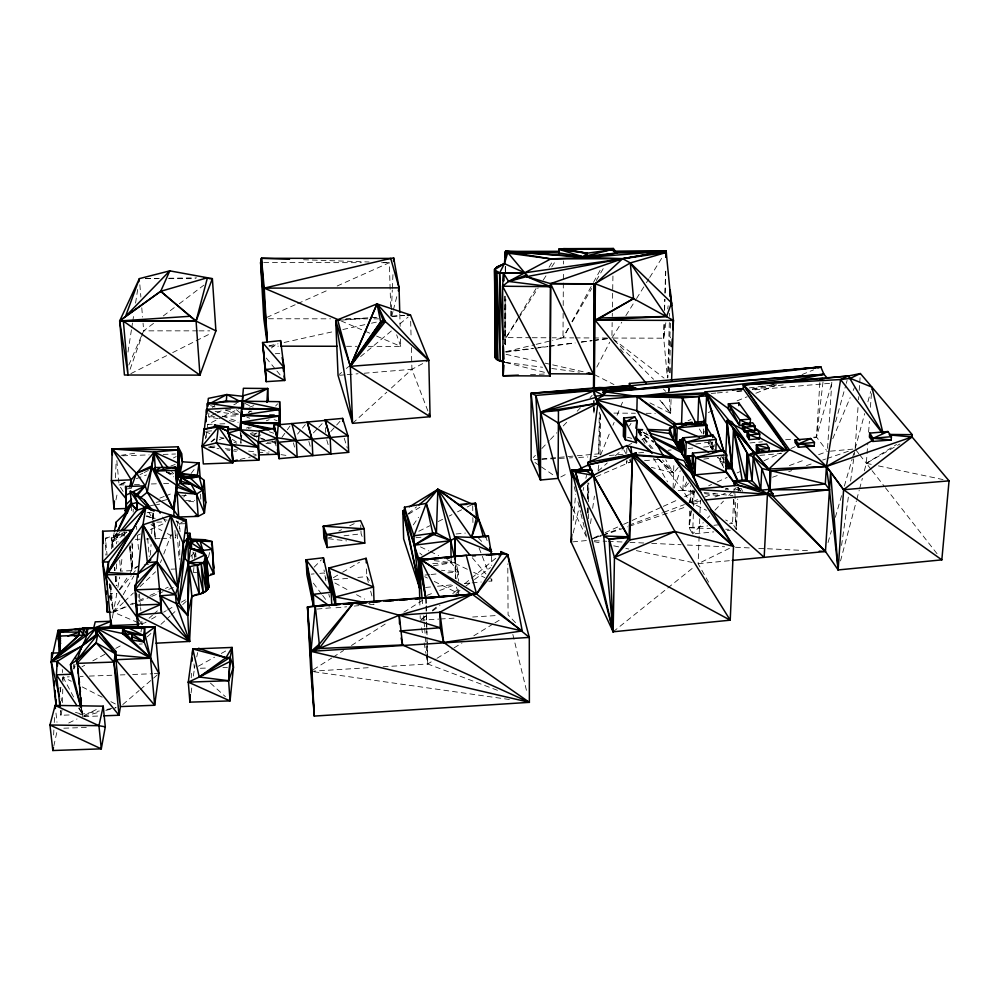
<?xml version="1.0" encoding="UTF-8"?>
<svg xmlns="http://www.w3.org/2000/svg" width="999" height="999" viewBox="0 0 999 999"><rect width="100%" height="100%" fill="white"/><g stroke="black" fill="none" stroke-linecap="round" stroke-linejoin="round"><path stroke-width="0.75" stroke-dasharray="5 3.75" d="M455.482 578.521L455.394 557.654M504.645 296.154L504.932 344.143L505.169 296.141M505.244 271.366L505.257 266.721M593.843 406.743L593.968 412.987L593.993 403.646M505.032 344.156L505.282 296.228M505.419 271.491L505.444 266.858M563.149 313.236L562.999 337.837L552.584 340.359M563.199 305.557L563.399 271.728M563.448 264.048L563.473 260.976M587.287 513.111L587.337 508.429M587.449 499.063L587.637 483.454L587.812 498.813M588.386 518.756L588.473 511.013M588.586 501.748L588.811 483.191M593.968 412.987L594.043 406.793M594.068 405.257L594.13 400.611M577.21 455.756L598.713 453.833L599.3 412.175M600.049 454.782L600.661 412.849M112.313 618.106L113.362 612.112L110.739 593.656L110.889 584.378M111.451 548.826L111.626 538.011L126.811 532.23M129.308 574.45L132.293 568.98L132.717 541.333M133.167 512.15L133.217 509.078M665.834 322.752L663.723 338.199L611.9 338.037L612.162 322.54M612.262 316.333L612.312 313.236M612.412 307.03L612.936 276.036M630.619 458.878L630.556 461.938L626.535 463.636L626.598 460.626M626.748 453.109L626.873 447.077M62.45 702.547L62.775 689.048M62.962 681.555L63.074 677.06L69.256 676.822M663.723 338.199L664.16 322.652L663.723 338.199L667.369 377.822M664.497 310.214L664.797 299.338M664.972 293.119L665.571 271.366M669.33 322.54L667.732 377.797L670.566 322.752M669.505 316.396L669.592 313.324M668.993 391.396L669.08 388.286M669.53 372.764L670.566 337.038M671.053 399.488L670.641 413.436L667.569 413.424M664.585 310.14L664.922 299.225M665.109 292.982L665.771 271.166M673.101 488.136L673.888 462.562M683.366 476.223L682.904 490.247L689.959 502.047L706.443 510.327M689.647 511.113L689.073 527.747L692.644 533.966L713.748 531.88M700.511 501.086L689.959 502.047L690.521 485.739M598.713 453.833L600.212 410.964M693.356 513.936L692.644 533.966L703.271 522.652M693.631 506.231L694.218 489.285L692.17 504.67M205.519 438.823L205.632 435.714M699.762 518.743L698.114 563.698L708.815 582.529M699.987 512.749L700.449 500.137M703.421 433.928L703.696 426.461M712.474 449.65L709.078 444.555L709.265 439.423M711.163 442.095L710.951 447.552L712 441.883M712.612 442.17L712.312 449.737L714.297 444.617M724.425 463.024L719.492 460.314L719.617 457.28M723.214 454.083L722.739 465.509L724.25 468.693M391.171 315.821L391.371 311.251M391.433 309.727L392.295 289.922M392.357 288.399L393.069 271.628M733.603 499.55L732.554 523.451L736.363 529.645L737.737 499.05M733.878 493.381L734.09 488.698M115.447 477.784L116.209 460.676M738.074 491.408L738.286 486.825M53.621 734.964L53.934 728.746M54.258 722.514L54.57 716.295M191.221 677.834L191.471 673.276M150.437 555.219L151.061 544.505M151.673 533.778L152.372 521.54M152.46 520.004L152.81 513.886M669.08 391.421L669.268 388.324M670.204 372.889L670.591 366.708M819.842 382.53L816.495 436.988L826.46 450.237M827.559 448.364L831.805 382.292M830.444 451.161L855.094 448.938L858.116 405.844M858.541 399.687L858.765 396.615M859.19 390.459L859.627 384.303M859.727 382.767L860.164 376.611M241.383 440.134L241.833 433.941M243.756 407.629L244.093 402.959M864.347 470.829L866.345 463.324L867.806 443.106M868.606 432.217L869.392 421.328M870.416 407.33L871.777 388.661M505.519 344.755L505.819 299.126M193.519 571.952L193.906 567.444M194.668 558.453L195.18 552.447M573.176 520.454L575.674 494.255M138.761 565.946L131.806 570.666L120.717 571.103L122.053 557.467M124.126 536.238L124.575 531.693M206.206 437.712L207.018 430.307M207.18 428.833L207.667 424.388L221.254 417.582M208.916 413.037L208.504 416.883L218.881 418.768M690.971 510.776L689.073 527.747L710.426 528.596M691.845 503.059L693.231 490.721M823.026 381.943L816.495 436.988L813.661 438.274M191.096 692.956L191.908 686.825M193.319 676.098L194.93 665.559M691.345 510.826L689.073 527.747L707.704 525.899M667.719 308.841L668.144 305.756M841.57 545.429L848.438 496.416M850.586 481.106L854.02 456.593M854.232 455.057L854.657 451.998M590.509 523.588L591.371 517.47M592.669 508.304L594.405 496.078M598.089 470.092L598.95 463.973M140.996 631.967L141.658 627.409M167.357 533.566L175.549 538.036L175.999 535.027M177.385 526.011L178.759 516.995M127.984 352.073L131.543 329.121M131.781 327.597L132.492 323.002M132.73 321.478L133.903 313.823M135.564 303.109L137.937 287.812M155.182 518.331L152.185 517.882L152.984 512.824L153.521 518.943M724.2 456.83L722.739 465.509L717.594 457.28L724.712 462.175M117.87 587.449L119.68 577.047M109.977 597.964L110.739 593.656L109.715 582.867M114.198 532.667L112.512 541.72L112.899 546.278M110.402 612.225L113.362 612.112L116.833 593.394L110.739 593.656M82.355 716.633L82.143 708.416M689.959 502.047L692.282 490.222M62.025 709.889L60.902 715.284L71.116 714.897M59.915 692.157L61.176 686.113M62.438 680.082L63.074 677.06L71.266 681.268M196.741 656.905L197.64 652.572M115.934 499.95L117.495 492.482M703.671 434.003L704.27 431.156M53.796 746.103L57.355 729.869M456.755 578.871L458.354 571.878L454.533 557.867M208.479 557.38L209.802 551.635M573.239 532.917L579.557 505.606M583.066 490.434L583.766 487.4M585.876 478.296L586.575 475.262M73.214 667.145L73.901 664.31M626.535 463.636L627.26 460.801M391.808 315.921L392.957 311.488M393.331 310.015L397.152 295.242M840.521 560.926L856.405 500.861M856.805 499.363L859.19 490.359M859.59 488.848L862.362 478.334M855.094 448.938L864.684 413.598M867.894 401.823L870.691 391.521M835.589 421.853L845.866 384.865M846.278 383.379L847.102 380.419M828.034 542.557L831.468 530.669M835.339 517.295L841.77 495.005M844.355 486.088L852.085 459.34M852.509 457.854L853.808 453.396M130.082 369.318L142.682 333.691M674.038 488.236L680.244 470.816M73.576 668.606L75.125 664.385M160.477 562.599L161.563 559.765M163.724 554.095L171.279 534.24M600.624 454.92L610.601 430.869M612.949 425.212L614.123 422.377M617.057 415.297L620.004 408.229M620.591 406.818L623.526 399.737M714.485 449.912L709.078 444.555L711.263 439.36M832.766 438.698L850.174 397.614M853.171 390.534L854.382 387.699M128.784 365.047L141.209 336.538M141.833 335.115L143.694 330.844L143.057 323.164M686.625 482.005L682.904 490.247L674.425 491.008M73.914 669.055L75.112 666.47M116.334 533.616L112.512 541.72L125.724 533.99M719.492 460.314L721.378 456.481M116.721 533.366L112.512 541.72L111.626 538.011L105.444 538.211L105.906 555.194M596.828 367.083L609.752 342.182M568.194 328.371L562.999 337.837L552.222 337.799M571.915 321.603L592.732 283.741M593.468 282.392L600.899 268.868M137.999 622.627L113.362 612.112L122.465 596.016M123.227 594.667L133.841 575.886M568.419 328.509L562.999 337.837L573.688 337.874M572.29 321.853L591.658 288.549M596.303 280.557L604.045 267.233M629.47 425.924L631.006 423.364M530.669 337.724L506.043 337.625L519.03 316.383M519.842 315.06L536.076 288.499M549.05 267.245L553.109 260.614M611.9 338.037L621.765 322.24M625.874 315.659L635.726 299.862M636.55 298.539L645.591 284.066M646.415 282.754L648.875 278.796M649.7 277.485L662.849 256.418M506.043 337.625L517.882 319.318M518.731 318.007L538.174 287.924M543.256 280.07L546.628 274.837M551.71 266.983L555.931 260.452M119.331 589.61L128.471 575.724M738.548 490.784L740.184 488.361M413.299 524.887L418.556 517.27M281.893 437.4L286.388 431.093M287.287 429.832L289.985 426.036M183.704 497.09L185.514 494.642M191.096 473.501L195.529 467.607M120.005 532.03L112.512 541.72L122.19 531.73M688.498 483.141L682.904 490.247L659.677 459.64M119.718 589.872L131.256 575.749M132.218 574.575L136.064 569.867M297.527 434.078L301.423 429.345M302.397 428.171L305.319 424.625M678.246 467.445L673.563 473.101L651.311 467.332M190.846 556.343L194.892 551.598M330.806 431.518L340.647 420.579M275.624 406.006L277.622 403.846M313.411 432.917L317.67 428.384M318.743 427.247L323.014 422.702M707.529 518.119L709.652 515.859M714.972 510.202L723.476 501.136M728.783 495.479L733.041 490.946M734.103 489.822L736.226 487.549M533.279 457.592L535.427 455.332M541.845 448.551L549.338 440.634M550.412 439.498L556.83 432.717M563.261 425.936L568.606 420.279M577.172 411.226L580.382 407.842M590.022 397.664L592.157 395.392M314.136 567.195L321.378 559.852M109.765 595.429L113.362 612.112L123.352 602.559M124.463 601.51L133.354 593.019M140.01 586.65L155.557 571.803M352.572 423.351L386.813 392.157M391.383 387.999L411.925 369.28L427.51 361.039M147.24 636.825L151.823 632.654M160.964 624.325L165.547 620.167M166.696 619.118L170.117 615.996M171.266 614.959L175.836 610.801M182.705 604.545L186.139 601.423M212.512 407.492L214.71 405.507M598.051 471.128L607.28 462.962M615.359 455.806L622.277 449.662M139.361 623.214L142.108 624.375L144.418 622.34M149.026 618.256L152.497 615.184M153.646 614.173L159.415 609.065M122.777 704.57L139.123 690.534M140.285 689.535L157.792 674.5M211.014 441.745L214.485 438.836M339.235 374.413L341.608 372.44M346.353 368.481L348.738 366.496M360.614 356.593L392.682 329.87M399.812 323.938L408.129 317.008M408.279 513.636L416.571 506.843M421.491 619.243L426.298 615.297M432.317 610.352L438.336 605.419M452.772 593.556L458.791 588.611M464.81 583.678L500.911 554.033M271.366 348.014L277.135 343.394M613.136 631.793L694.467 566.62M153.509 323.389L143.694 330.844L197.465 330.844M163.312 315.934L174.35 307.542M179.258 303.821L203.784 285.19M211.351 441.945L215.022 439.16M421.516 619.318L426.436 615.621M432.604 611.001L439.985 605.456M455.994 593.443L460.926 589.747M465.846 586.051L473.239 580.506M474.475 579.582L490.484 567.569M253.271 435.676L256.943 432.942M313.424 669.642L331.768 657.991M333.079 657.155L343.569 650.499M351.436 645.504L388.124 622.215M403.846 612.225L423.514 599.75M859.777 454.932L866.345 463.324L896.503 444.493M185.027 520.379L179.458 523.838L179.508 528.496M408.529 514.235L419.917 507.28M383.117 666.77L427.734 663.973L435.639 659.14M436.95 658.329L452.759 648.663M454.07 647.851L461.975 643.019M473.826 635.776L493.593 623.688M494.905 622.889L501.486 618.856M251.124 410.826L248.476 412.412L251.074 410.889M333.379 577.684L341.233 573.039M342.545 572.252L359.565 562.175M871.116 469.43L866.345 463.324L899.949 443.943M138.511 619.43L142.108 624.375L146.141 622.102M151.523 619.055L156.893 616.008M163.624 612.2L166.309 610.676M167.657 609.914L174.375 606.118M181.106 602.31L186.476 599.263M198.376 666.196L214.56 657.192M221.303 653.446L228.047 649.7M81.993 666.758L84.69 665.284M92.795 660.876L106.319 653.521M115.772 648.376L122.527 644.692M560.801 476.96L567.569 473.401M130.857 373.626L167.108 355.394M172.69 352.585L211.726 332.954M130.207 545.779L132.293 568.98L138.649 565.796M418.831 531.243L429.882 525.699M438.161 521.553L443.681 518.781M449.213 516.021L451.973 514.635M457.492 511.863L461.638 509.79M467.157 507.017L472.677 504.258M222.615 416.908L240.272 408.067M123.152 491.471L119.068 485.014L124.65 482.242M139.972 474.612L142.757 473.226M144.156 472.527L148.339 470.442M173.414 457.954L176.199 456.568M256.381 437.137L261.95 434.365M729.42 548.364L698.114 563.698L730.731 560.564M68.719 723.014L77.01 718.968M83.904 715.609L99.101 708.191M125.662 533.366L112.338 539.822L112.974 547.477M219.168 439.86L223.351 437.837M215.522 413.524L208.504 416.883L214.523 416.658M216.933 412.849L221.154 410.826M233.803 404.77L236.613 403.421M338.823 531.006L341.546 529.707M349.7 525.811L355.132 523.214M110.752 584.715L113.362 612.112L128.834 605.069M130.245 604.432L133.054 603.159M138.686 600.599L144.306 598.039M149.937 595.479L158.379 591.645M165.422 588.448L168.232 587.162M593.793 537.824L603.721 533.329M605.144 532.692L622.165 524.987M623.588 524.338L630.681 521.128M632.092 520.479L661.887 506.993M663.299 506.356L678.908 499.288M684.577 496.715L694.505 492.22M708.691 485.801L711.525 484.515M717.207 481.943L727.135 477.447M737.062 472.952L739.897 471.665M764.01 460.751L781.031 453.047M790.958 448.551L795.216 446.615M266.633 317.495L296.253 304.27M297.665 303.634L328.696 289.785M337.15 286.001L389.335 262.7L390.759 309.515M137.6 535.227L140.434 533.966M150.374 529.57L165.984 522.652M596.253 476.66L630.556 461.938L629.07 459.265M113.362 612.112L126.136 606.868M131.818 604.532L137.5 602.197M138.923 601.61L150.287 596.952M151.698 596.366L163.062 591.695M168.744 589.36L174.425 587.037M628.895 444.655L631.78 443.481M641.882 439.398L649.088 436.476M688.049 420.704L690.933 419.53M708.254 412.525L714.023 410.189M737.112 400.849L747.215 396.753M755.868 393.244L777.522 384.49M802.047 374.563L813.586 369.88M159.865 498.126L164.223 496.441M165.672 495.879L172.927 493.069M426.823 595.416L433.991 592.682M439.71 590.496L452.609 585.564M601.248 535.514L592.494 538.773L601.398 535.851M602.709 534.977L620.217 528.459M628.97 525.212L662.524 512.737M663.985 512.187L684.402 504.595M685.863 504.058L697.539 499.712M704.832 497.002L715.034 493.206M725.249 489.41L728.171 488.324M789.435 465.546L805.481 459.577M818.618 454.695L827.372 451.448M246.403 428.096L249.25 427.06M266.283 420.791L269.118 419.755M116.846 460.589L119.068 485.014L127.71 481.855M136.339 478.683L146.416 474.987M170.879 466.021L175.2 464.435M249.45 407.142L253.808 405.619M250.225 433.591L253.084 432.604M602.872 535.339L627.946 526.748M629.42 526.248L685.476 507.042M692.844 504.52L700.224 501.998M714.972 496.94L725.299 493.406M735.614 489.86L740.047 488.349M772.489 477.235L779.869 474.7M788.723 471.678L791.67 470.666M806.418 465.609L813.798 463.086M822.639 460.052L825.599 459.041M827.072 458.541L850.661 450.449M126.361 531.93L105.444 538.211L107.068 555.144M83.829 716.246L99.937 711.987M105.794 710.439L116.046 707.742M156.219 502.397L160.714 501.223M162.213 500.836L169.705 498.876M506.468 351.523L534.74 344.68M536.226 344.318L551.098 340.721M240.172 459.415L250.374 456.98M251.835 456.643L256.219 455.594M269.043 345.804L278.072 343.818M284.103 342.482L335.314 331.181M342.844 329.52L365.434 324.525M371.466 323.201L378.996 321.528M250.786 434.577L256.88 433.241M248.202 428.396L251.236 427.747M79.858 714.572L99.351 710.988M106.881 709.415L115.921 707.517M752.222 388.936L773.576 384.578M433.366 565.809L455.482 562.175M127.023 488.961L131.581 488.186M150.512 505.594L155.082 504.87M156.606 504.632L159.653 504.145M121.054 455.319L136.488 453.009M752.272 389.448L784.515 384.702M695.816 444.031L707.692 442.345L712.374 449.825M506.218 352.172L533.791 348.489M535.314 348.276L547.577 346.641M549.1 346.428L575.137 342.957M581.268 342.133L591.995 340.696M593.518 340.497L607.305 338.649M703.82 459.115L709.939 458.304M504.982 351.885L532.479 348.314M538.586 347.527L547.752 346.341M549.275 346.141L575.249 342.782M581.356 341.983L592.045 340.609M593.568 340.409L607.317 338.624M749.3 387.887L769.23 385.427M770.766 385.239L775.361 384.665M328.534 537.612L331.631 537.25M344.031 535.801L361.076 533.816L362.125 536.463M425.549 587.462L431.531 586.863M437.525 586.263L453.983 584.615M713.923 525.287L720.129 524.675M729.445 523.763L732.554 523.451L725.686 520.004M727.309 530.531L730.331 530.244M572.677 541.87L586.575 540.546M425.012 575.062L429.558 574.625M431.068 574.487L437.137 573.901M447.752 572.889L458.354 571.878L458.516 581.168M464.56 583.603L470.629 583.016M472.14 582.867L481.231 582.005M488.811 581.281L491.833 580.993L491.808 577.909M267.27 442.307L274.975 441.57L276.024 445.841M415.996 537.699L422.165 537.125M456.093 533.966L465.347 533.091M335.951 607.779L346.641 606.793M354.27 606.081L358.853 605.644M369.543 604.657L374.126 604.22L368.181 603.109M644.53 460.689L658.503 459.428M333.928 579.607L348.876 578.246M357.842 577.434L366.808 576.623L370.991 583.104M317.058 609.078L331.88 607.729M541.895 458.903L575.674 455.894M609.315 455.507L623.226 454.258M638.686 452.884L644.867 452.322M668.069 450.249L671.153 449.975M688.161 448.451L692.806 448.039M703.621 447.077L714.447 446.103M750.012 442.932L762.374 441.82M785.576 439.747L793.306 439.061M813.398 437.262L816.495 436.988L831.742 383.154L752.235 390.022M759.789 455.407L781.468 453.484M311.201 574.138L314.086 573.876M319.842 573.364L324.163 572.976L326.161 578.471M339.585 375.274L345.741 374.762M347.277 374.637L358.054 373.751M364.21 373.239L411.925 369.28L428.434 412.4M711.263 393.431L715.808 393.057M717.319 392.932L727.921 392.058M737.012 391.308L743.069 390.809M144.206 564.835L148.489 564.51M341.833 320.092L367.782 318.182M373.876 317.732L376.935 317.507M392.195 316.383L404.408 315.472M211.613 430.881L204.146 431.393L209.815 433.454M345.404 319.318L368.656 317.782M370.204 317.682L376.411 317.27M391.908 316.246L404.308 315.434M275.287 353.721L279.77 353.446M420.279 620.242L438.761 619.093M440.309 619.005L454.17 618.144M472.652 617.007L497.29 615.496M310.801 671.303L370.804 667.544M432.767 563.598L451.173 562.574L458.354 571.878L441.483 570.267M736.837 391.146L741.508 390.896M139.236 644.105L142.283 643.943M534.203 459.702L540.322 459.39M541.858 459.315L567.882 457.979M569.418 457.904L572.477 457.742M578.596 457.43L587.787 456.968M593.906 456.643L596.965 456.493M209.902 446.353L216.134 446.041M265.984 443.531L275.337 443.057L275.175 440.072M530.531 374.625L547.24 373.913M171.054 569.18L179.907 568.843M225.674 409.852L233.154 409.578M222.065 416.383L238.649 415.759M269.48 414.597L277.497 414.298M212.225 424.225L207.667 424.388L210.24 425.961M219.83 423.938L227.435 423.651M253.746 436.126L259.79 435.889M80.082 676.423L83.179 676.311M89.361 676.086L114.111 675.162M120.292 674.937L124.937 674.762M132.667 674.475L152.772 673.726M154.321 673.676L158.966 673.501M83.891 716.57L99.163 715.996M156.756 522.177L165.709 521.853M122.652 455.794L149.101 454.895M163.099 454.42L175.549 453.996M181.693 495.754L186.338 495.591M185.564 500.611L194.755 500.299M135.389 539.373L140.022 539.21M146.204 539.01L149.288 538.911M155.469 538.698L160.102 538.548M161.638 538.498L170.916 538.186M63.824 728.196L86.863 727.434M119.068 485.014L125.262 484.815M134.44 484.515L140.722 484.315M151.336 483.966L157.73 483.766M163.624 483.566L170.105 483.366M200.349 668.256L207.867 668.031M222.914 667.569L227.435 667.432M185.115 523.713L179.458 523.838L176.149 521.478M145.542 278.559L159.465 278.371M168.756 278.246L196.603 277.872M145.567 278.634L157.992 278.646M168.868 278.646L195.28 278.659M199.001 330.856L209.765 330.856M263.699 262.575L361.413 262.675M381.581 262.7L389.335 262.7L381.543 262.437M268.469 318.756L330.532 318.818M346.054 318.831L367.769 318.856M373.976 318.856L378.633 318.856M269.081 346.141L278.371 346.166M346.516 346.291L357.367 346.316M368.206 346.341L400.724 346.403L400.512 338.698M532.217 337.724L550.686 337.787M575.224 337.887L592.032 337.949M593.568 337.962L607.317 338.012M613.898 413.099L635.376 413.236M646.103 413.299L655.307 413.349M303.559 259.74L369.068 262M637.999 429.095L644.193 429.333M725.686 529.208L728.733 529.333M594.33 540.684L606.743 541.271M608.291 541.333L623.801 542.057M630.007 542.345L643.968 543.006M651.723 543.369L681.193 544.742M687.399 545.029L724.625 546.765M735.489 547.265L750.998 547.989M758.753 548.351L808.391 550.674M147.165 512.499L151.523 512.749M193.544 572.402L196.653 572.639M188.724 501.361L194.917 501.848M209.877 447.077L217.632 447.877M225.374 448.688L237.774 449.987M248.614 451.123L256.368 451.935M257.917 452.097L268.756 453.221M695.029 491.57L682.904 490.247L695.204 492.132M704.133 492.557L732.941 495.691M434.228 560.664L451.173 562.574L451.098 558.191M328.421 538.698L346.603 540.896M261.176 438.973L264.186 439.348M505.706 362.375L542.557 367.27M551.773 368.494L579.408 372.165M637.961 429.233L645.454 430.244M313.886 671.74L509.365 699.5M271.953 441.121L274.975 441.57M280.994 454.632L288.336 455.731M215.11 411.363L238.749 414.922M164.161 519.68L167.158 520.129M704.445 493.556L721.365 496.166M208.316 447.065L219.093 448.726M226.798 449.912L229.87 450.387M231.418 450.624L239.111 451.81M252.972 453.958L256.056 454.433M229.27 420.654L238.174 422.277M866.345 463.324L872.352 464.597M878.371 465.871L943.031 479.582M594.155 541.67L601.685 543.269M613.736 545.829L619.767 547.102M625.786 548.376L628.808 549.013M636.338 550.611L692.082 562.425M506.093 354.345L539.148 361.8M545.154 363.161L551.173 364.51M552.672 364.86L584.215 371.978M505.656 362.537L545.816 372.652M260.289 449.675L269.168 451.935M627.472 437.25L631.605 438.336M146.179 516.296L152.185 517.882L149.001 512.599M75.462 712.349L82.78 714.46L81.281 708.403M210.602 405.644L215.047 406.993M225.412 410.164L240.21 414.685M637.886 429.483L646.503 432.117M269.405 431.818L273.714 433.241M246.94 417.245L249.787 418.206M251.898 435.189L265.085 439.61M272.415 442.07L275.337 443.057M249.063 411.014L252.01 412.025M274.113 419.655L277.06 420.666M222.502 416.133L238.311 421.59M219.755 437.062L224.013 438.611M233.953 442.207L236.788 443.244M426.198 654.919L427.734 663.973L500.324 691.383M146.653 515.721L152.185 517.882M167.645 472.277L173.114 474.425M341.009 320.904L370.866 333.654M376.561 336.076L400.724 346.403L396.653 334.815M166.333 471.815L173.439 474.862M725.611 488.386L728.396 489.622M166.259 471.815L173.014 474.85M647.514 434.303L637.837 429.695L648.638 435.389M420.442 546.878L428.846 550.886M430.244 551.56L438.648 555.569M447.04 559.59L468.044 569.617M473.638 572.29L484.84 577.647M244.992 403.446L252.972 407.405M424.7 576.71L427.422 578.059M434.228 581.43L458.728 593.568L458.653 588.923M594.617 374.712L613.96 384.565M649.912 402.884L670.641 413.436L669.305 398.876M82.193 686.9L102.685 697.439M110.877 701.66L119.068 705.868M334.865 582.954L349.762 591.021M356.531 594.692L364.647 599.088M150.974 524.637L161.888 530.594M232.068 439.298L238.486 443.219M166.171 472.003L173.701 476.81M534.989 462.5L540.122 466.034M541.408 466.92L555.531 476.61M637.687 429.945L653.708 441.72M613.111 338.961L664.01 378.072M637.674 429.995L653.546 442.395M236.438 409.702L239.81 412.649M419.767 553.046L422.077 555.069M210.452 683.104L225.437 696.715M657.517 458.279L673.563 473.101L665.746 459.827M658.953 459.303L673.563 473.101L662.524 460.002M176.236 520.716L179.458 523.838L180.07 531.618M722.077 457.417L724.238 459.565M614.098 340.209L653.558 379.295M663.423 389.073L665.609 391.246M478.196 537.762L482.305 542.07M515.509 622.727L508.079 614.822L507.779 563.898M171.603 471.491L173.651 473.776M638.461 431.418L654.507 450.474M472.252 557.717L485.964 574M266.221 358.017L275.961 369.842M276.935 371.029L280.831 375.761M659.864 400.124L670.641 413.436L660.214 400.062M872.077 470.654L884.502 486.538M885.451 487.762L938.011 554.969M856.031 450.137L858.84 453.733M620.429 348.976L623.276 352.622M737.786 487.512L740.521 491.071M638.311 431.481L651.323 448.626M313.361 583.129L321.703 594.205M322.627 595.429L326.323 600.349M737.836 487.162L740.546 490.859M78.534 708.066L82.78 714.46L81.106 708.503M699.325 428.933L702.559 434.115M162.612 517.07L165.846 522.315M638.011 431.68L645.004 443.568M653.571 458.104L667.557 481.893M623.875 449.925L626.111 453.933M63.074 677.06L74.326 698.426M79.258 707.779L82.78 714.46M572.877 508.928L586.987 538.086L580.968 513.873M192.869 552.01L195.529 557.617M741.283 488.461L742.544 491.308M486.038 537.837L487.15 540.621M479.133 548.101L488.523 572.415M490.734 578.134L491.833 580.993M456.406 587.075L458.728 593.568M344.218 438.236L347.327 448.114M326.723 439.81L328.396 445.479M308.866 441.433L310.839 448.526M368.344 582.429L366.808 576.623L366.458 567.457M370.654 591.146L372.202 596.965M293.406 442.819L294.53 447.09M574.2 486.638L575.699 492.694M577.959 501.773L580.594 512.362M512.849 634.44L526.798 691.783M325.836 580.531L324.013 569.942M328.858 594.13L329.533 597.152M708.516 441.62L709.078 444.555M421.566 627.772L422.589 633.803M424.138 642.856L425.936 653.408M55.981 713.074L56.993 722.265M59.977 687.262L60.477 691.82M61.139 697.901L61.476 700.948M60.415 710.789L60.902 715.284L60.589 710.664M62.263 669.542L62.587 672.552M81.406 707.504L82.205 715.109L81.506 707.454M111.626 538.011L112.487 547.24M114.373 567.245L114.66 570.317M115.235 576.473L115.822 582.629M117.17 532.829L118.019 542.02M119.718 560.389L120.717 571.103M668.343 388.449L668.618 391.471M139.398 593.93L140.472 606.118M140.609 607.629L140.884 610.676M141.833 621.341L142.108 624.375M129.708 547.502L131.806 570.666L129.833 545.854M153.646 520.467L155.257 538.985M136.488 526.336L136.763 529.445M137.313 535.651L138.549 549.637M422.09 598.713L422.764 606.48M423.564 615.809L423.963 620.466M424.1 622.027L424.513 626.685M424.637 628.234L426.798 653.096M426.923 654.645L427.734 663.973L427.172 640.983M147.677 538.399L149.263 556.755M733.803 499.562L736.363 529.645L734.852 491.57M153.247 513.898L153.896 521.603M154.033 523.151L155.457 540.097M152.984 512.824L153.546 519.58M153.908 523.801L155.195 539.098M114.648 567.37L114.91 570.441M115.422 576.56L115.934 582.679M139.86 284.777L140.884 297.065M141.783 307.804L142.545 317.02M114.673 567.557L114.922 570.591M115.434 576.673L116.196 585.801M177.11 533.703L179.183 559.677M174.937 530.457L175.549 538.036M193.981 663.948L194.33 668.443M195.667 552.484L196.004 557.03M192.008 555.432L192.245 558.541M200.437 494.155L200.874 500.099M240.185 431.243L240.959 443.344L240.896 433.004M325.474 427.697L325.686 432.467M360.726 525.012L360.901 529.408M360.964 530.881L361.076 533.816M109.403 583.641L109.578 588.299M109.878 596.066L109.99 599.175M390.809 311.076L391.046 318.868M425.811 598.476L425.986 604.707M426.036 606.268L426.448 620.304M426.498 621.865L426.635 626.548M426.673 628.096L426.91 635.901M426.948 637.462L427.734 663.973M399.812 314.048L400.162 326.373M419.767 600.112L419.93 606.306M420.167 615.596L420.242 618.693M410.664 321.228L411.076 336.725M411.363 347.577L411.925 369.28M426.123 598.076L426.273 604.208M426.311 605.744L426.685 621.066M426.723 622.602L427.023 634.852M138.099 594.355L138.162 597.464M138.624 617.669L138.736 622.34M593.731 400.512L593.818 405.182M455.007 558.304L455.369 578.309M472.702 505.731L472.777 511.65M472.864 517.569L472.964 524.975M243.569 403.209L243.619 407.692M131.456 505.656L131.531 511.838M131.943 542.732L132.293 568.98M491.608 556.368L491.695 565.596M455.232 558.154L455.419 578.271M179.633 540.909L179.808 559.527M116.271 532.954L116.371 543.806M116.558 563.948L116.621 570.154M116.671 576.348L116.758 585.651M587.887 508.054L587.912 512.674M505.619 266.795L505.656 271.416M587.949 482.717L587.999 499.862M588.024 507.654L588.036 513.898"/><path stroke-width="1.5" d="M500.349 360.239L504.17 362.162L497.639 360.115L495.267 357.667L495.254 325.612M110.402 612.225L107.442 612.337L102.585 562.087L102.66 531.218L132.33 530.132L145.829 507.317L186.139 519.68C191.209 560.152 184.94 600.961 189.573 641.42L156.006 643.206M160.951 599.637L161.338 604.233L135.077 589.847L135.077 585.364L157.043 561.863L158.541 548.913L170.866 515.496L186.289 521.615L177.76 587.35L175.487 594.617L176.199 603.458L189.573 641.42L136.613 615.072L135.077 589.847L157.043 561.863L177.76 587.35L179.021 603.034L187.512 615.322L191.858 596.216L188.561 562.662L191.234 542.857L189.935 533.379L185.839 533.066M826.86 377.622L823.938 374.3L637.474 388.986L599.65 387.487L531.093 393.294L540.496 480.007L540.584 412.162L535.851 395.429L531.093 393.294L531.143 459.865L540.496 480.007L558.104 478.384L572.215 507.542M666.208 257.13L666.345 252.46L524.725 272.814L503.596 273.227L502.597 286.214L503.184 375.774L550.212 375.986L550.586 283.629L622.652 258.691L666.133 251.161L671.478 305.981M518.381 375.137L503.184 375.774L503.309 346.253M503.571 280.994L503.596 273.227L496.953 272.552L495.292 271.728L494.53 269.718L496.89 267.02L504.433 263.636L524.725 272.814L526.735 274.95L526.735 276.611L550.524 286.688L502.597 286.214L550.212 375.986L550.586 283.629L526.735 276.611L508.566 281.431L502.597 286.214M505.294 257.43L505.531 251.398L558.791 251.311L558.828 252.947L587.262 257.405L622.652 258.691L666.133 251.161L665.958 257.38M594.043 388.099L594.38 283.903L630.319 262.937L666.345 252.46L661.813 252.023M505.494 257.58L505.531 251.398L558.828 252.947L558.803 249.313L563.548 248.676L613.386 248.476L616.82 253.047L666.133 251.161L587.262 257.405L550.836 258.891L505.307 252.784L504.433 263.636L499.6 273.002L500.249 361.126L496.953 272.552L497.639 360.115L504.17 362.162M558.791 251.311L558.803 249.313L563.561 249.475L586.95 253.247L613.461 249.513M624.275 427.572L597.902 403.221L558.453 410.539L558.104 478.384L540.584 412.162L601.023 387.999L629.395 385.589L637.474 388.986L820.803 366.958L823.938 374.3L790.359 381.156M177.697 476.698L178.159 446.778L112.213 448.951L111.413 480.669L114.048 508.903L126.174 508.503M612.312 628.796L613.136 631.793L603.683 536.001L593.394 475.374L591.67 470.005L571.715 470.329L571.128 542.02L613.136 631.793L730.219 620.179L733.503 546.366L700.736 492.382L690.983 472.39L674.025 458.042L636.388 454.857M505.569 257.555L505.531 251.398L507.767 252.56L504.433 263.636L496.89 267.02L494.53 269.718L495.292 271.728L497.639 360.115L495.267 357.667L496.003 352.185M626.897 445.579L674.949 531.493L730.219 620.179L614.472 557.517L629.807 539.91L628.221 536.825L609.228 539.148L613.136 631.793L571.715 470.329L575.586 472.152L579.682 486.476L613.136 631.793L614.472 557.517L609.228 539.148L603.683 536.001L579.67 488.149L571.715 470.329L590.671 470.067L587.887 462.45L626.897 445.579L683.865 460.639L694.605 478.384L700.736 492.382L674.025 458.042L635.888 455.532L635.951 452.697L631.868 454.47L589.035 464.635L578.009 469.605M587.849 465.434L587.887 462.45L631.868 454.47L630.881 446.628M550.274 373.776L593.231 374.001L550.586 283.629L594.38 283.903L593.493 388.037M594.03 394.792L594.08 390.509L605.519 388.236L820.803 366.958L817.919 368.132M594.293 388.236L595.404 283.803L622.652 258.691L630.319 262.937L671.565 302.872L671.415 305.931M601.023 387.999L603.471 389.71L603.396 395.454L596.066 399.875L594.08 390.509L531.093 393.294L630.232 385.889L630.781 388.499L605.481 390.572L637.474 388.986L630.819 386.863L605.519 388.236L606.405 388.561L606.343 391.97L603.396 395.454L595.354 396.103M725.786 454.32L727.222 420.329L733.478 429.033L770.291 470.966L769.992 489.81L771.128 492.395M203.871 435.314L203.983 429.283L214.648 426.573L218.344 426.923L227.947 431.243L231.768 444.493L232.867 461.151L232.717 462.849L203.321 463.948L202.048 446.366L203.983 429.283L218.344 426.923L231.568 445.529L232.867 461.151L258.816 460.177L258.366 442.107L259.39 431.118L274.5 428.109L277.185 438.611L258.366 442.107L240.085 429.77L228.059 433.004L231.768 444.493L232.717 462.849L202.048 446.366L218.344 426.923L214.535 424.962L214.648 426.573M207.392 576.298L213.749 573.95L212.125 541.583L205.007 539.747L190.372 539.048L189.935 533.379L187.575 538.211L183.179 543.206L184.303 557.529L179.021 603.034L176.199 603.458L160.052 595.829L157.043 561.863L147.377 562.562L137.637 574.138L135.876 586.326M57.967 633.541L58.029 630.469L87.7 628.159L122.74 626.835L154.957 627.047L158.966 673.501L154.658 705.269L120.442 706.58L119.018 715.259L103.746 715.833M185.29 476.998L199.113 476.298L204.146 480.407L205.757 502.697L204.395 513.036L198.202 516.371L178.759 516.995L173.239 509.253L155.157 471.078L155.207 467.544L175.424 467.295C179.308 484.115 173.739 500.299 173.851 516.82M634.84 416.958L625.749 421.628L625.386 439.822L636.438 442.719L636.937 420.554L634.84 416.958L623.688 418.019L623.339 436.176L625.386 439.822L623.688 418.019L636.438 442.719M629.395 385.589L629.432 383.454L820.803 366.958L777.584 371.166M126.374 507.467L125.637 486.513L145.267 485.864L151.773 467.594L154.171 452.023L178.122 449.95L180.032 474.4L197.29 475.524L199.063 462.899L182.392 461.8L178.159 446.778L181.781 453.796L182.392 461.8L180.207 473.226L197.29 475.524M186.076 522.652L186.139 519.68L185.452 522.365M602.709 392.27L823.938 374.3L637.187 396.453L636.863 410.739L663.411 455.856M670.079 296.441L670.254 290.297L673.401 320.392L671.603 380.881M722.839 487.162L695.042 474.85L669.442 433.466L669.592 428.321L674.225 426.073L676.685 444.368L679.32 449.425L650.287 435.614M56.106 705.719L51.224 661.625L83.579 635.152L82.855 628.059L122.74 626.835L122.527 633.503L150.524 658.216L158.966 673.501M706.468 435.664L706.855 425.274L686.513 424.525L681.306 423.301L674.288 423.913L673.788 440.497L679.32 449.425L679.62 439.985L684.078 439.585M674.288 423.913L677.197 427.859L676.685 444.368L674.288 423.913L686.513 424.525L695.841 423.713L706.855 425.274L705.856 428.171M454.22 556.431L450.774 540.646L436.426 532.979L437.862 489.36L472.677 504.258L475.487 503.209L478.321 518.344L483.279 536.588L485.726 537L488.424 535.864L491.583 554.832M678.021 446.565L678.159 441.945L679.557 442.033L681.118 452.335L651.348 436.8M681.53 424.725L682.392 397.852L706.593 395.854L724.3 452.947L706.668 393.918L705.544 423.913M693.169 477.21L695.042 474.85L692.419 455.394L689.085 456.443L688.798 464.76L682.417 454.445L681.53 439.435L684.502 439.26L681.53 439.435L681.118 452.335L679.62 439.985L684.14 439.897M715.833 450.849L716.283 439.498L712.874 435.164L682.966 437.799L686.213 442.145L685.651 459.153L688.798 464.76L687.162 456.306L693.281 455.769M687 461.363L687.162 456.306L690.259 456.256M691.932 424.538L692.007 422.365L685.326 422.952L685.252 425.124L686.513 424.525L685.326 422.952L693.206 423.938L692.007 422.365M718.943 451.086L723.363 450.362L695.654 457.629L725.948 472.065L726.673 454.882L723.363 450.362L692.494 453.096L695.654 457.629L695.042 474.85L725.948 472.065L735.052 483.953M697.876 421.865L698.776 396.503L705.207 393.931L705.282 391.87L743.169 388.636L787.399 450.274M206.144 421.753L206.318 417.095M206.493 412.437L206.606 409.328L241.633 407.38M316.745 606.243L307.505 606.93L314.285 716.083L310.801 671.303L307.505 606.93L315.297 605.993L319.318 644.168L319.156 648.501L310.989 651.348L314.285 716.083L529.37 702.347L529.295 637.412L507.717 554.632L500.899 551.598L500.911 554.033M703.796 423.476L703.87 421.416L694.692 422.215L694.63 424.275L695.841 423.713L694.692 422.215L706.855 425.274L703.87 421.416L701.236 422.24M83.679 632.467L83.579 635.152L60.327 636.026L59.515 652.834L51.224 661.625L59.441 696.44M712.786 437.637L712.874 435.164L706.88 436.188M79.396 633.116L78.983 635.164L59.515 652.834L51.673 653.134L51.224 661.625L78.983 635.164L79.233 628.621L96.204 628.209M80.694 707.005L71.516 674.238L70.479 664.522C77.348 653.246 87.462 641.82 87.7 628.159L154.957 627.047L150.524 658.216L154.658 705.269L115.946 659.702L115.759 651.423L96.304 627.921L51.224 661.625L57.155 661.413L81.831 646.091L97.665 634.527L96.304 627.921L126.448 634.328L131.98 633.878L143.569 635.451L154.957 627.047L104.52 627.884M280.307 414.198L279.308 408.966L242.27 401.186L279.62 401.673L279.845 425.611M154.096 511.176L145.829 507.317L142.932 524.85L158.541 548.913L177.76 587.35L187.575 538.211L190.509 548.476C196.528 549.612 206.456 551.323 206.643 559.053C203.996 565.596 195.217 564.959 189.585 566.783L187.512 615.322L176.199 603.458M279.245 425.599L279.333 409.54L241.721 408.816L241.234 415.334L244.093 416.296M393.531 260.964L393.668 257.917L390.709 258.416L264.223 288.124L267.27 341.558L261.451 258.291L390.709 258.416L399.063 287.849L399.762 312.5M750.174 424.6L750.424 419.068L738.898 402.984L728.446 403.883L728.221 409.041L739.56 425.524L742.594 425.262M279.333 409.54L241.234 415.334L279.058 416.034L280.007 421.69L279.62 401.673M737.462 480.856L731.755 468.731L733.478 429.033L748.313 455.094L752.085 480.756L760.739 490.159L772.826 496.291L825.449 551.473L838.136 569.942L941.832 559.865L949.05 480.856L912.05 436.963L889.347 434.915M734.228 485.589L734.427 480.919L745.878 479.882L760.739 490.159L769.342 489.385L772.964 493.706L772.826 496.291L829.47 489.722L838.136 569.942L843.606 489.722L826.435 466.458L805.381 445.779M738.785 405.557L738.898 402.984M114.398 501.123L114.048 508.903L113.811 501.223M210.652 574.213L213.749 573.95L212.125 541.583L191.059 540.621L190.372 539.048M734.615 485.477L734.427 480.919L747.09 481.206L748.313 455.094L753.77 452.372L789.372 449.687L826.435 466.458L843.606 489.722L912.05 436.963L912.237 434.677L860.376 373.526L848.326 375.986L743.331 384.815L743.169 388.636L732.529 390.122M742.544 423.876L744.63 432.117L744.854 427.235L755.044 426.136L742.544 423.876L744.854 427.235L754.807 431.218L755.044 426.136L752.709 422.777L742.544 423.876L742.319 428.771L744.63 432.117L747.539 431.855M747.165 430.994L746.927 436.226L749.262 439.622L759.515 438.711L759.74 434.041L757.404 430.094L747.165 430.994L749.262 439.622L749.475 434.94L747.165 430.994L759.74 434.041L749.475 434.94L759.515 438.711L756.718 438.161M137.063 510.551L137.475 502.272L133.466 492.17L130.282 491.208L131.431 504.108L118.119 530.569M769.13 451.436L769.28 448.414L766.633 444.056L756.468 444.955L756.218 450.012L757.979 452.572M758.928 452.335L759.078 449.325L756.468 444.955L769.28 448.414L759.078 449.325L766.196 451.898M52.984 747.414L52.822 750.524L101.286 748.863L105.295 726.835L103.234 706.168L55.132 705.406L49.95 724.999L52.822 750.524L53.471 747.577M54.97 708.516L55.132 705.406L98.938 725.699L105.295 726.835M59.428 639.76L59.515 652.834L60.39 648.738M191.858 596.216C197.677 594.48 206.069 593.918 208.729 587.437L206.643 559.053L205.444 554.77L188.561 562.662L179.021 603.034L175.487 594.617L160.052 595.829L161.488 612.862L189.573 641.42L191.858 596.216L197.59 594.155M242.807 395.866L267.645 388.499L266.908 402.322L268.331 400.524L267.645 388.499L243.381 388.286L241.708 408.466L279.308 408.966M710.876 509.715L764.173 557.355L767.432 494.218L769.342 489.385L770.291 470.966L755.556 453.446L748.313 455.094L733.478 429.033L742.245 480.394M822.914 378.421L743.331 384.815L789.372 449.687L768.93 469.018L770.978 470.966L769.992 489.81L767.432 494.218L698.801 489.597M180.145 475.899L178.122 449.95L112.213 448.951L136.476 473.176L145.267 485.864L147.265 492.195L173.239 509.253L176.523 488.673C176.761 481.568 178.546 474.001 175.424 467.295L155.157 471.078L151.773 467.594L151.636 466.021L154.171 452.023L112.213 448.951L112.4 455.107M190.31 694.542L189.897 702.135L230.045 700.911L233.454 667.245L232.093 647.439L192.807 648.975L188.299 682.142L189.897 702.135L190.297 699.075M192.145 661.126L192.308 658.091M192.557 653.533L192.807 648.975L225.936 657.729L230.245 657.317L232.093 647.439L225.936 657.729L199.251 677.01L188.299 682.142L230.045 700.911L228.621 680.731L230.245 657.317L199.251 677.01L192.807 648.975L193.157 653.471M807.929 439.235L810.813 438.536L798.713 443.856L798.513 447.252L814.222 445.991L814.447 442.457L810.813 438.536L795.142 439.91L795.004 442.382L798.513 447.252L795.142 439.91L798.713 443.856L814.222 445.991M130.956 484.453L131.231 479.845L154.171 452.023L178.034 463.037L178.933 474.45M205.757 502.697L202.722 490.059L190.747 478.409L177.51 474.2L177.223 476.036L180.956 477.26L180.594 483.304L196.541 494.143L204.395 513.036L202.722 490.059L199.113 476.298L186.975 477.747M671.803 346.641L672.277 338.923M672.839 329.658L673.401 320.392L633.516 298.614L595.404 283.803L550.586 283.629M882.504 433.042L848.326 375.986L840.621 379.545L826.435 466.458L825.311 483.966L829.47 489.722L769.992 489.81L825.311 483.966L761.825 468.469L753.246 456.531L748.313 455.094M240.284 429.82L240.759 422.702L278.808 423.663M205.007 539.747L195.717 540.759L191.234 542.857L191.533 549.213L190.509 548.476L191.059 540.621L205.007 539.747L200.137 541.121L202.859 550.424L213.749 573.95M503.184 375.774L503.946 365.197M243.606 423.214L240.734 422.265L241.246 415.434L279.058 416.096L240.734 422.265L241.258 430.407M887.961 431.518L873.089 438.299L872.851 441.446L891.17 439.985L891.433 436.663L887.961 431.518L869.692 433.129L869.392 437.1L872.851 441.446L869.692 433.129L873.089 438.299L891.17 439.985M60.489 639.922L59.515 652.834L58.029 630.469L65.722 630.194M242.357 402.634L242.832 396.303L226.835 394.555L208.354 398.364L207.642 404.732M216.271 402.959L226.323 400.886L226.835 394.555L239.772 401.286M475.237 506.281L475.487 503.209L458.991 504.682L437.862 489.36L409.328 506.855M81.406 707.504L77.085 660.064L81.831 646.091L96.304 627.921L150.524 658.216L145.167 634.977L144.593 628.533L126.648 627.01L123.064 630.282L131.731 639.997L150.524 658.216L115.946 659.702L113.898 662.062L119.018 715.259L76.786 663.386L96.129 642.819L97.665 634.527L95.629 631.568L96.304 627.921L116.109 655.082L150.524 658.216L144.143 641.932L143.569 635.451L144.593 628.533M571.865 534.315L571.128 542.02L571.828 538.985M526.286 701.91L529.37 702.347L402.572 644.954L319.156 648.501L319.318 644.168L353.621 602.747L476.56 593.98L529.295 637.412L310.989 651.348L307.505 606.93M183.179 543.206L170.866 515.496L142.932 524.85L137.7 577.247M291.795 423.638L330.906 453.971L330.169 437.475L325.125 419.955L342.62 418.394L348.002 435.864L348.663 452.347L279.146 458.678L278.059 454.195L259.141 454.907L258.042 447.302L228.059 433.004L228.384 427.197L214.535 424.962L227.947 431.243L231.568 445.529L216.458 442.894L202.048 446.366M228.059 433.004L228.384 427.197L220.754 426.848M204.146 431.393L206.606 409.328L240.035 428.946L241.071 426.598M206.693 410.676L207.53 403.259L242.233 400.724L240.035 428.946L228.072 429.77M218.344 426.923L216.458 442.894L232.717 462.849M185.002 558.841L187.575 538.211M590.134 461.825L597.902 403.221L596.103 397.402L540.584 412.162L558.391 423.089L582.092 469.43M669.829 293.394L670.254 290.297M635.864 428.259L636.937 420.554L625.749 421.628M145.167 634.977L144.143 641.932L131.731 639.997L122.527 633.503L123.589 627.085M131.344 487.175L136.476 473.176L151.773 467.594L173.239 509.253L176.523 485.189L180.594 483.304L180.956 477.26L177.248 476.498L175.424 467.295L172.802 468.269M138.886 281.693L139.361 278.634L169.78 270.854L212.375 278.659L215.909 330.856L199.962 375.124L124.438 375.012L119.668 320.941L139.361 278.634L125.537 316.433L119.668 320.941L128.072 375.025L123.364 321.104L119.668 320.941L160.714 291.308L207.43 277.734L196.079 321.091L199.962 375.124L123.364 321.104L196.079 321.091L215.909 330.856M132.243 636.763L144.143 641.932L131.98 633.878L131.731 639.997L131.98 633.878L123.064 630.282L122.74 626.835M203.634 483.429L204.146 480.407L202.722 490.059L196.541 494.143L176.811 492.282L198.202 516.371L195.13 515.984M51.224 661.625L81.831 646.091L95.929 634.677L97.665 634.527L115.372 653.683L120.442 706.58L113.898 662.062L115.759 651.423M120.929 530.819L136.838 510.239L136.289 509.078L137.475 502.272L130.282 491.208M189.935 533.379L190.509 548.476L199.613 550.761L205.444 554.77L204.083 562.562L206.194 591.046L199.438 594.318L189.585 566.783M725.861 459.478L726.673 454.882L695.654 457.629M176.224 473.176L178.034 463.037M140.235 497.977L147.265 492.195L151.773 467.594L155.419 470.067L155.157 471.078L176.523 485.189L178.759 516.995M114.485 531.156L116.171 522.115L126.511 511.988L131.431 504.108L137.475 502.272L145.817 507.954M110.852 624.05L106.119 574.812L108.579 561.888L132.33 530.132L129.346 531.031M266.908 341.571L263.811 318.743L260.589 262.562L261.451 258.291L289.523 259.265M125.3 513.561L126.249 504.395L125.637 486.513L126.236 489.51M129.783 486.988L131.231 479.845L112.213 448.951M98.938 725.699L49.95 724.999L101.286 748.863L98.938 725.699L103.234 706.168M211.463 544.455L212.125 541.583M227.947 431.243L228.496 428.958L259.39 431.118L277.185 438.611M96.528 628.209L93.619 628.321L95.23 621.84L111.164 621.241L111.851 628.321M475.487 503.209L476.448 518.019L471.565 537.4L491.558 551.76L489.972 547.727M398.301 290.809L399.063 287.849L393.668 257.917M80.919 649.063L81.831 646.091L80.807 648.913M418.931 504.895L437.862 489.36L476.448 518.019L478.321 518.344L471.565 537.4L454.632 536.763L455.394 557.654M671.565 302.872L666.595 316.471L595.167 320.204L594.38 283.903M477.222 537.25L471.565 537.4L437.862 489.36L426.236 503.421L413.998 535.801L414.26 545.204L419.568 588.061L403.646 538.848L402.834 510.839L405.432 509.253M340.759 319.618L337.65 319.817L350.324 366.321L428.808 360.352L377.023 303.896L350.324 366.321L352.572 423.351L430.082 416.72L428.808 360.352L410.502 315.022L377.023 303.896L335.726 320.542L338.049 375.399L352.572 423.351L335.726 320.542L350.324 366.321L430.082 416.72L428.983 413.848M591.121 470.504L589.035 464.635L632.504 455.606L636.525 456.655L636.588 453.821L632.504 455.606L629.807 539.91L674.949 531.493L733.503 546.366L636.525 456.655L635.951 452.697L632.504 455.606L593.394 475.374L579.682 486.476M117.607 530.906L126.998 510.189L131.431 504.108L136.289 509.078M129.57 531.181L132.33 530.132L106.119 574.812L137.6 618.181M495.254 356.518L495.966 355.269M419.73 598.563L418.668 557.892L471.728 594.318L476.56 593.98L501.573 553.858L500.899 551.598M351.511 363.249L380.681 321.94L377.023 303.896L382.967 320.042L380.681 321.94L350.324 366.321L377.023 303.896L385.339 321.566L428.808 360.352M201.885 592.594L206.194 591.046L208.729 587.437L206.568 557.017L206.955 567.332M157.392 550.636L142.932 524.85L108.017 572.539L137.637 574.138L157.043 561.863L175.487 594.617L160.052 588.923L135.077 589.847M206.643 559.053L204.083 562.562L197.24 565.147L188.561 562.662L184.303 557.529M353.621 602.747L319.156 648.501L399.238 615.222L472.265 594.255L522.24 630.931L443.693 642.469L399.712 631.006L440.234 627.747L443.693 642.469L529.37 702.347L310.989 651.348L315.297 605.993L353.621 602.747L399.238 615.222L440.234 627.747L439.91 612.275L472.265 594.255L383.678 600.886M385.339 321.566L350.324 366.321L383.029 321.753L382.967 320.042L385.339 321.566L380.681 321.94M476.56 593.98L466.258 555.319L418.731 559.877L425.811 598.476L420.467 559.615L476.56 593.98L507.717 554.632L501.573 553.858L466.258 555.319L418.731 559.877L422.09 598.713M97.665 634.527L77.085 660.064L70.479 664.522L80.907 706.892M142.932 524.85L147.377 562.562L158.541 548.913M127.76 511.988L125.025 510.489L131.781 502.285M136.601 496.416L145.267 485.864L125.437 495.429M107.48 584.827L102.585 562.087L132.33 530.132M123.264 530.619L145.829 507.317L136.838 510.239L131.431 504.108M126.249 504.395L131.531 499.25M135.764 495.129L145.267 485.864M589.035 464.635L593.394 475.374L579.67 488.149L575.586 472.152L591.67 470.005M115.372 653.683L96.129 642.819L77.085 660.064L77.373 663.124L75.612 657.217M319.318 644.168L310.989 651.348L319.068 646.665M125.025 510.489L130.881 505.681M147.377 562.562L150.837 559.802M507.767 252.56L524.725 272.814L526.735 276.611L622.652 258.691L550.836 258.891L505.531 251.398L583.004 256.768L612.15 249.463L613.386 248.476M143.357 509.203L145.829 507.317L108.017 572.539L108.579 561.888L102.585 562.087M159.852 467.807L155.157 471.078L175.362 470.404L176.798 484.752L196.541 494.143L198.202 516.371M418.956 564.36L414.26 545.204L432.729 533.229L436.426 532.979L426.236 503.421L404.47 507.205L404.732 516.545L419.568 588.061L419.18 573.251M495.267 357.667L494.53 269.718L504.433 263.636M451.073 556.73L450.774 540.646L437.862 489.36L455.057 538.036L418.818 558.928L419.068 568.806M414.26 545.204L450.774 540.646L433.091 534.29L432.729 533.229L413.998 535.801L404.47 507.205L414.26 545.204L436.426 532.979M600.037 317.969L633.516 298.614L630.319 262.937L666.595 316.471L600.037 317.969L595.167 320.204L646.141 383.166M770.978 470.966L826.435 466.458L872.452 440.484M633.516 298.614L595.167 320.204L673.401 320.392M242.32 402.122L267.645 388.499M550.836 258.891L508.566 281.431L503.596 273.227L503.646 281.019M209.016 404.008L226.835 394.555M229.795 661.638L199.251 677.01L228.621 680.731L233.454 667.245L230.245 657.317L228.621 680.731L188.299 682.142M787.474 450.224L743.331 384.815L840.621 379.545L850.299 378.371L860.376 373.526M136.476 473.176L151.636 466.021M137.712 627.297L136.613 615.072L161.338 604.233L136.451 605.169M674.949 531.493L614.472 557.517L629.033 537.662L632.504 455.606L733.503 546.366L674.025 458.042M93.619 628.321L111.164 621.241L109.665 627.722L105.282 627.884M526.735 274.95L508.566 281.431L550.524 286.688M699.362 437.2L677.197 427.859L686.513 424.525L683.878 425M768.93 469.018L826.435 466.458L912.05 436.963M67.907 636.026L79.595 632.08L78.297 628.821L59.828 632.092L58.354 638.873L59.116 645.891L58.029 630.469L52.11 657.105L51.673 653.134L52.073 657.767M571.715 470.329L586.525 471.178L590.671 470.067M708.653 452.01L686.213 442.145L712.874 435.164M339.86 604.52L335.239 604.857L329.445 580.019L328.896 568.006L366.121 558.291L373.501 587L374.026 601.348M180.956 477.26L202.722 490.059L191.159 484.278L180.956 477.26L190.747 478.409L199.113 476.298M672.502 427.609L669.592 428.321L673.788 440.497L649.375 433.004M232.867 461.151L237.25 460.114M725.761 468.369L731.817 467.07L738.136 481.331M87.425 635.002L82.855 628.059L86.701 627.909L87.425 635.002L83.579 635.152L79.233 628.621L78.297 628.821L95.167 628.433M74.388 636.001L78.983 635.164M60.589 638.486L58.354 638.873L60.677 643.493M781.917 450.999L789.372 449.687L755.556 453.446L753.246 456.531L752.085 480.756L747.09 481.206L747.102 453.409L745.878 479.882L733.478 429.033M713.049 452.035L715.996 451.56M323.326 526.198L360.564 520.616L364.235 528.808L364.772 543.094L327.247 547.514L323.876 538.149L323.326 526.198L364.235 528.808L326.648 534.49L323.326 526.198L327.247 547.514L326.648 534.49L364.772 543.094M505.531 251.398L587.262 257.405L616.82 253.047L612.15 249.463L563.548 248.676L563.561 249.475M819.829 379.195L824.425 378.621M192.944 549.363L202.859 550.424L211.988 549.313L214.023 568.031M329.171 586.725L331.168 592.22L313.349 594.33L306.131 559.79L323.451 557.767L331.168 592.22L331.743 604.632M471.728 594.318L439.972 596.927M587.262 257.405L587.2 256.219L616.82 253.047L614.56 252.16M262.612 342.545L280.582 340.622L284.028 367.52L284.727 380.482L266.246 381.655L262.612 342.545L284.028 367.52L265.547 369.505L266.246 381.655L262.612 342.545L265.547 369.505L284.727 380.482L284.153 375.961M431.93 597.827L436.526 597.34M848.326 375.986L825.973 378.171M746.715 374.175L749.799 373.876M757.517 373.127L762.15 372.677M768.318 372.065L772.951 371.616M606.405 388.561L601.548 388.973L606.343 391.97L637.474 388.986M732.279 560.414L825.449 551.473L830.619 472.165L838.136 569.942M705.007 499.975L772.964 493.706M488.424 535.864L471.565 537.4L483.279 536.588M558.453 410.539L540.584 412.162L597.902 403.221L623.139 448.588M240.085 429.77L258.042 447.302L231.768 444.493L258.816 460.177L258.366 442.107L278.059 454.195L277.135 437.774L278.284 424.712L312.824 455.606L312.025 439.223L307.267 422.252L274.051 425.099L278.234 442.282L348.002 435.864L325.125 419.955M698.788 488.873L738.348 485.289L760.739 490.159L761.825 468.469L769.342 489.385M312.025 439.223L307.255 422.028L325.137 420.429L330.182 437.599L348.663 452.347M686.213 442.145L716.283 439.498M798.713 443.856L814.447 442.457M873.089 438.299L891.433 436.663M136.613 615.072L161.488 612.862L160.677 599.388M750.424 419.068L739.809 419.992L728.446 403.883L750.424 419.068L747.227 416.084M677.197 427.859L706.855 425.274M540.496 480.007L535.851 395.429L603.471 389.71M705.694 392.794L637.187 396.453L596.066 399.875L636.863 410.739L673.001 426.973M949.05 480.856L843.606 489.722L941.832 559.865M441.083 596.89L450.299 596.116M452.959 595.891L472.265 594.255M427.672 597.951L435.352 597.315M429.12 597.839L436.6 597.252M609.228 539.148L629.033 537.662L591.645 471.965M340.172 604.133L315.297 605.993L339.935 604.245M343.281 603.908L352.597 603.209M357.267 602.859L366.583 602.16M369.692 601.935L380.569 601.111M321.366 605.894L329.071 605.319M347.565 603.945L352.185 603.596M361.426 602.909L366.046 602.559M375.287 601.873L379.907 601.523M387.612 600.948L393.781 600.499M401.486 599.924L407.642 599.462L399.962 599.949M415.347 598.888L421.503 598.426L415.359 598.851M427.934 559.203L418.731 559.877L428.034 559.215M430.994 558.99L438.673 558.429M444.805 557.979L449.413 557.654M472.415 555.981L475.487 555.756M486.226 554.982L501.573 553.858M344.543 603.908L352.247 603.359M358.404 602.921L366.096 602.372M372.252 601.935L379.957 601.386M386.113 600.936L393.806 600.387M399.5 623.838L399.238 615.222L439.91 612.275L522.24 630.931L507.717 554.632M431.131 558.99L438.886 558.441M446.64 557.892L449.737 557.667M488.511 554.92L499.363 554.145M190.097 316.283L160.714 291.308L125.537 316.433L169.78 270.854L160.714 291.308L196.079 321.091L190.097 316.283L119.668 320.941L196.079 321.091L212.375 278.659L209.266 278.659M407.405 315.234L410.502 315.022M131.231 479.845L111.413 480.669L125.986 498.663M111.001 625.599L138.998 624.5M594.08 390.509L603.396 395.454L637.187 396.453L705.207 393.931L706.593 395.854L705.282 391.87L730.331 410.052M74.95 629.87L78.034 629.77M131.88 627.859L154.957 627.047L113.212 627.872M76.786 663.386L113.898 662.062L96.129 642.819M466.595 504.445L458.991 504.682L476.448 518.019M119.693 627.859L154.957 627.047M106.119 574.812L137.637 574.138L137.899 577.185M87.7 628.159L96.878 628.009M204.345 277.772L207.43 277.734M614.984 251.698L666.133 251.161L613.349 251.248M524.725 272.814L499.6 273.002L495.292 271.728L496.003 358.878L494.555 270.754M188.561 562.662L204.083 562.562L207.942 589.198L205.856 560.826L208.729 587.437M261.451 258.291L264.223 288.124L399.063 287.849M79.595 632.08L59.828 632.092L60.44 637.2M281.468 346.166L337.225 346.278M606.343 391.97L637.187 396.453L698.776 396.503L705.157 424.026M725.749 468.693L731.755 468.731M889.385 434.44L912.237 434.677M240.734 422.265L278.771 422.952M675.199 425.961L637.187 396.453L682.392 397.852L696.253 423.626M603.683 536.001L628.221 536.825L593.394 475.374L586.525 471.178M647.29 429.445L670.504 430.307M819.255 551.173L825.449 551.473L767.432 494.218L738.348 485.289L734.427 480.919L760.739 490.159L753.246 456.531L770.291 470.966M176.673 486.95L196.541 494.143L191.159 484.278L180.594 483.304L177.248 476.498L176.811 470.804M226.323 400.886L237.987 402.16M428.059 559.977L418.818 558.928L402.834 510.839L419.568 588.061M587.087 373.189L593.231 374.001L588.723 372.989M648.451 430.644L669.442 433.466M207.555 406.281L207.53 403.259L241.683 408.141M296.303 440.646L277.135 437.774L279.146 458.678L278.234 442.282L297.153 457.043L296.303 440.646L291.795 423.514M725.774 466.034L731.817 467.07L727.222 420.329L731.693 421.64L753.77 452.372L727.222 420.329M177.223 476.036L190.747 478.409M575.586 472.152L593.394 475.374M366.695 602.834L335.464 596.977L328.896 568.006L373.501 587L335.464 596.977L335.814 604.695M268.793 430.094L240.759 422.702L274.038 429.083M563.548 248.676L586.95 253.247L587.2 256.219M240.759 422.702L269.955 429.12M123.064 630.282L143.569 635.451L126.648 627.01M180.407 480.869L191.159 484.278M198.551 648.251L225.936 657.729M850.299 378.371L871.89 387.1L882.579 431.418M190.509 548.476L205.444 554.77M264.223 288.124L339.585 320.292M748.875 424.026L739.809 419.992L739.56 425.524L728.446 403.883M731.605 423.676L748.064 431.993M759.028 437.537L785.089 450.711M725.661 463.698L731.817 467.07L727.06 424.063L705.282 391.87L730.631 422.49M681.53 439.435L682.879 440.259L685.651 459.153L682.966 437.799L682.417 454.445L681.455 441.983L679.62 439.985M494.53 269.718L499.6 273.002L502.984 339.111M191.234 542.857L202.859 550.424L203.072 553.409M307.255 422.028L330.182 437.599M725.898 462.987L731.817 467.07L725.661 457.342M200.137 541.121L211.988 549.313M637.187 396.453L676.373 424.138M329.408 605.943L313.349 594.33L313.948 606.343M754.133 427.335L785.439 450.062M152.035 509.64L144.38 500.162L133.466 492.17L148.876 508.479M656.181 443.531L678.358 459.827M685.751 465.272L691.92 469.792L692.494 453.096L695.042 474.85L688.935 470.079M655.981 444.305L673.076 457.667M635.726 438.161L651.785 452.984M635.888 455.532L733.503 546.366M597.19 400.936L624.15 426.398M635.376 437.013L652.222 452.934M743.331 384.815L799.849 440.334M725.324 460.639L731.817 467.07M155.307 468.556L154.171 452.023L168.531 468.056M687.162 456.306L689.01 458.479L691.92 469.792L689.085 456.443M470.292 555.382L454.632 536.763L491.558 551.76L489.897 547.577M840.621 379.545L882.342 433.154M742.694 438.024L753.77 452.372M313.461 606.318L306.88 574.525L306.131 559.79L331.168 592.22M195.717 540.759L202.859 550.424M726.061 471.153L735.114 483.466M101.711 635.327L96.304 627.921L95.929 634.677L95.629 631.568M144.38 500.162L151.261 510.289M76.836 705.506L56.468 674.8L57.155 661.413L71.516 674.238L56.468 674.8L59.915 706.281M160.052 595.829L189.573 641.42M705.494 425.474L712.075 435.876M715.983 442.045L721.952 451.473M147.265 492.195L160.19 513.149M154.171 452.023L163.486 468.643M596.678 400.986L597.902 403.221L558.391 423.089L571.94 477.559M420.467 559.615L439.597 597.015M478.321 518.344L485.726 537M629.432 383.454L630.232 385.889M59.303 634.777L58.029 630.469L58.354 633.478M756.468 444.955L758.453 452.36M426.236 503.421L432.729 533.229M401.148 637.986L402.572 644.954L399.238 615.222M282.105 357.592L284.028 367.52M705.769 426.948L707.417 435.751M206.194 591.046L201.186 564.06L203.334 592.819L197.24 565.147L199.438 594.318M328.896 568.006L335.402 604.72M418.668 557.892L425.811 598.476M306.131 559.79L313.611 606.343M678.159 441.945L679.32 449.425M274.887 431.218L274.051 425.099L274.388 431.093M277.422 449.6L278.059 454.195M826.435 466.458L829.47 489.722M705.893 428.546L706.892 436.213M283.192 368.419L283.579 371.441M439.91 612.275L443.693 642.469M55.132 705.406L55.469 708.466M57.492 664.447L57.155 661.413L57.48 666.033M78.034 669.13L78.347 672.152M78.983 678.196L79.458 682.729M79.932 687.262L80.407 691.795M81.031 697.839L81.356 700.861M612.05 248.576L612.15 249.463M79.233 628.621L79.483 630.931M170.866 515.496L177.76 587.35M77.934 669.243L78.372 673.826M78.796 678.408L79.371 684.527M79.645 687.587L80.357 695.229M80.644 698.289L81.356 705.931M135.389 589.934L135.077 585.364L135.315 588.036M54.058 680.943L54.458 685.589M54.858 690.222L55.382 696.403M55.644 699.487L56.181 705.669L54.908 690.534M160.302 591.982L160.052 588.923L160.315 593.406M54.146 681.418L54.408 684.452M260.589 262.562L267.145 341.496M178.159 446.778L180.207 473.226L199.063 462.899L200.162 477.884M175.424 467.295L176.798 484.752M191.533 549.213L191.059 540.621M207.53 403.259L207.755 406.281M206.606 409.328L206.918 413.723M203.983 429.283L204.296 433.616M135.077 585.364L135.402 589.997M135.627 593.094L137.412 618.643M137.7 622.464L138.049 627.634M135.652 592.407L137.338 616.733M137.762 622.814L138.074 627.384M59.94 701.435L60.265 706.043M241.883 411.388L242.17 415.771M419.505 573.314L420.055 582.267M102.66 531.218L103.384 543.468M106.181 590.909L106.356 593.968M106.806 601.623L107.442 612.337L107.143 601.523M279.058 416.034L279.57 425.199M274.5 428.109L274.663 431.093M705.818 431.331L706.056 435.726M280.582 340.622L280.894 346.278M503.384 346.79L504.008 359.091M323.451 557.767L323.664 562.325M342.62 418.394L342.744 421.491M366.121 558.291L366.283 562.874M207.28 576.173L207.442 580.606M178.122 449.95L179.033 474.263M125.637 486.513L126.386 506.243M110.764 619.38L110.877 622.489M241.783 411.8L241.845 414.772M240.796 425.649L240.859 430.057M455.057 538.036L455.219 556.605M116.171 522.115L116.209 526.76M587.887 462.45L587.899 465.559M586.95 253.247L583.004 256.768L558.803 249.313L586.95 253.247M127.273 513.286L126.998 510.189L127.248 513.299"/></g></svg>
